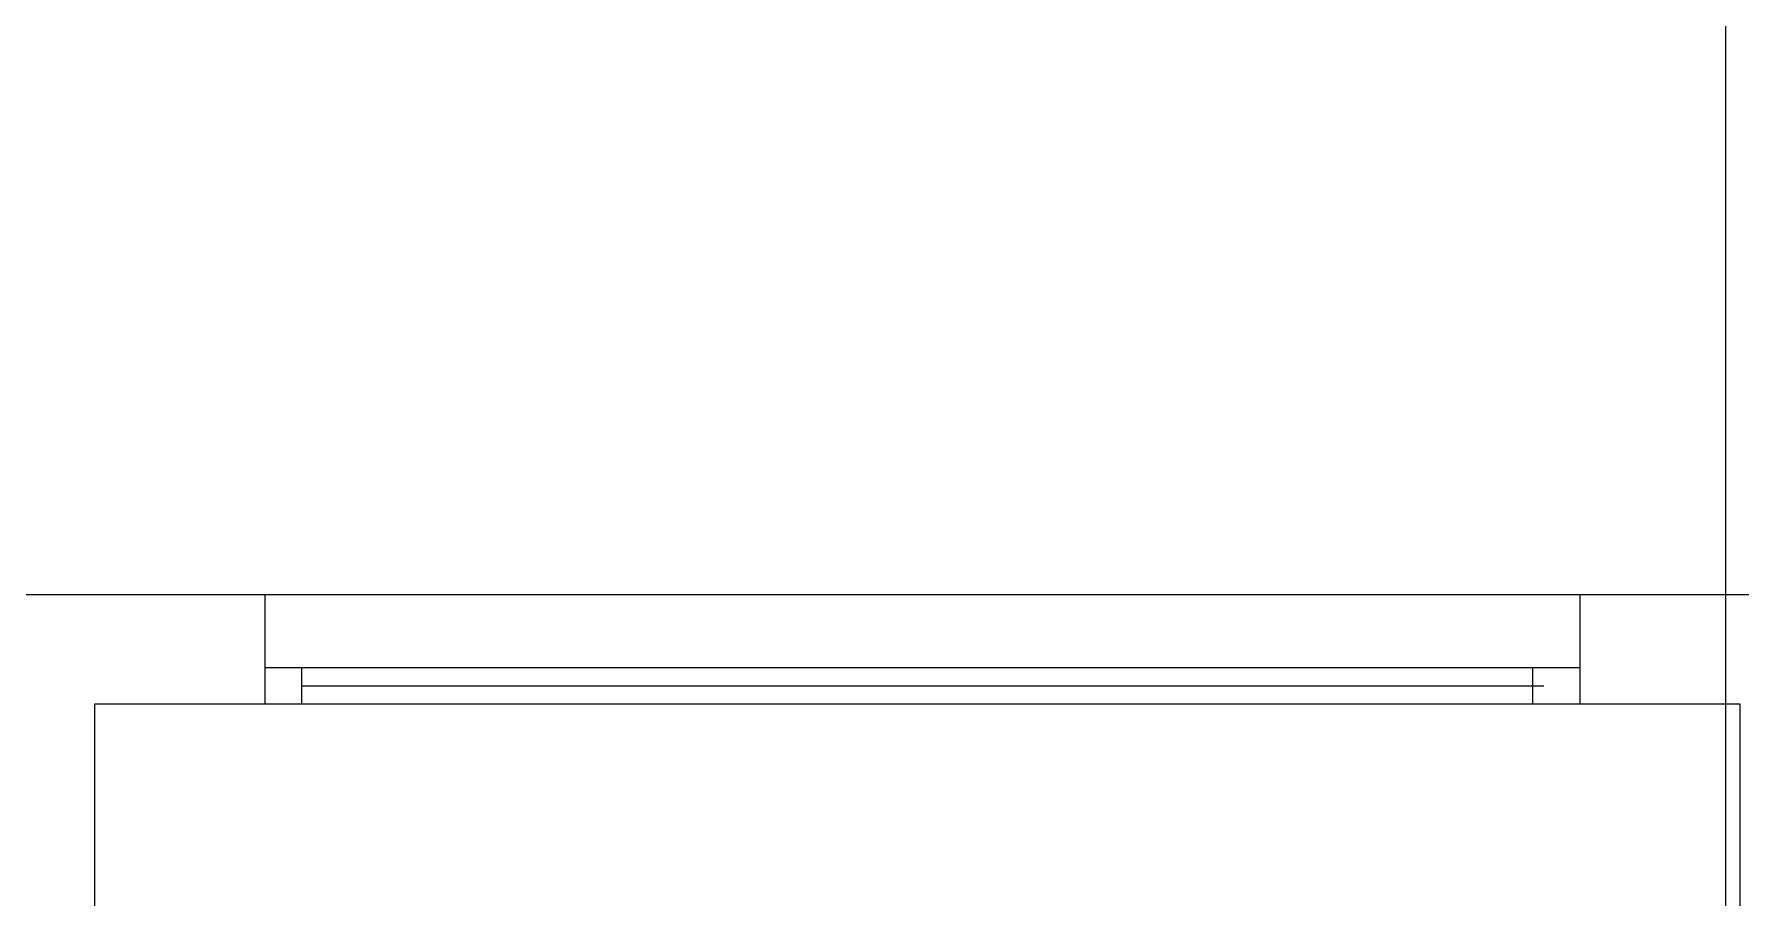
# Model space of a CAD drawing. Header units: metres. Extents: x -18745 to 220762, y -1579758 to -1356048.
# Drawn here: x 112698 to 115034, y -1430118 to -1428936 of the extents above; entities that cross this region are included whole.
import ezdxf

# ---------------------------------------------------------------- set-up
doc = ezdxf.new("R2010")
doc.units = ezdxf.units.M
doc.layers.get('0').update_dxf_attribs({"lineweight": 0})
doc.layers.add('A-100 - Copy$0$Aluminum', color=8, linetype='Continuous', lineweight=0)
doc.layers.add('A-100 - Copy$0$Walls', color=8, linetype='Continuous', lineweight=0)
doc.layers.add('A-100 - Copy$0$axes', color=8, linetype='Continuous')

# ---------------------------------------------------------------- blocks, each defined once
blk = doc.blocks.new('A-100 - Copy')
at = {"layer": 'A-100 - Copy$0$Aluminum'}
for p, q in [((113014.1, -1429702.7, 2.4), (114814.1, -1429702.7, 2.4)), ((113014.1, -1429802.5, 2.4), (114814.1, -1429802.5, 2.4)), ((113064.1, -1429852.5, 2.4), (113064.1, -1429802.5, 2.4)), ((114749.1, -1429852.5, 2.4), (114749.1, -1429802.5, 2.4)), ((113064.1, -1429827.5, 2.4), (114764.1, -1429827.5, 2.4)), ((113014.1, -1429852.5, 2.4), (114814.1, -1429852.5, 2.4))]:
    blk.add_line(p, q, dxfattribs=at)
at = {"layer": 'A-100 - Copy$0$axes'}
blk.add_line((115013.3, -1477297.4, 0), (115013.3, -1366771.9, 0), dxfattribs=at)
at = {"layer": 'A-100 - Copy$0$Walls'}
for p, q in [((109280.3, -1429702.7, 2.4), (113014.1, -1429702.7, 2.4)), ((113014.1, -1429852.7, 2.4), (113014.1, -1429702.7, 2.4)), ((114799.1, -1429702.7, 2.4), (120033.3, -1429702.7, 2.4)), ((114814.1, -1429852.7, 2.4), (114814.1, -1429702.7, 2.4)), ((112780.3, -1429852.7, 2.4), (112780.3, -1433602.7, 2.4)), ((113014.1, -1429852.7, 2.4), (112780.3, -1429852.7, 2.4)), ((115032.9, -1429852.7, 2.4), (114799.1, -1429852.7, 2.4)), ((115032.9, -1433372.7, 2.4), (115032.9, -1429852.7, 2.4))]:
    blk.add_line(p, q, dxfattribs=at)

msp = doc.modelspace()

# ---------------------------------------------------------------- block references
msp.add_blockref('A-100 - Copy', (0, 0))

doc.saveas('drawing.dxf')
